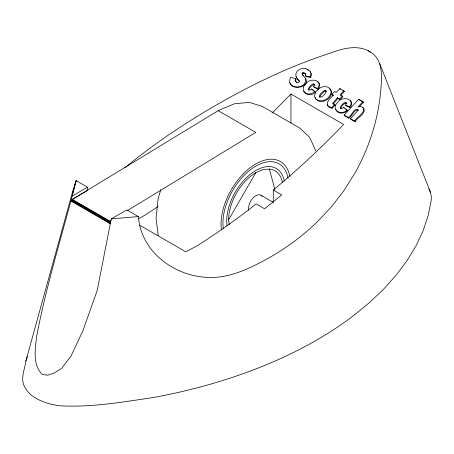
<?xml version="1.0" encoding="UTF-8"?>
<svg xmlns="http://www.w3.org/2000/svg" width="454" height="454" viewBox="0 0 454 454"><rect width="100%" height="100%" fill="white"/><g stroke="black" fill="none" stroke-linecap="round" stroke-linejoin="round"><path stroke-width="0.68" d="M319.315 96.532L319.996 94.636L322.919 91.464L325.047 90.295L326.347 91.038C325.507 93.569 322.828 97.559 319.769 97.043L319.315 96.532L319.798 97.224L320.479 95.334L323.401 92.156L324.57 91.305L326.33 91.163M302.438 74.683L302.739 73.809L303.783 73.276L305.792 74.212M314.934 85.153L313.827 84.597C311.546 85.511 309.214 87.696 308.748 90.153L308.266 89.461C308.731 86.998 311.069 84.819 313.351 83.905L314.452 84.461L313.646 86.68L314.128 87.372L318.101 89.149C320.104 86.998 320.337 82.963 317.363 81.538M346.572 103.24L345.834 103.075C343.553 103.989 341.221 106.174 340.755 108.631L340.273 107.938C340.738 105.476 343.076 103.296 345.358 102.383L346.459 102.939L345.653 105.158L346.13 105.85L350.108 107.626C351.725 105.742 352.429 102.502 350.318 100.692M125.026 167.713C138.629 156.204 153.106 145.796 167.662 135.536L186.095 123.312L205.157 111.502L226.682 99.137C259.001 81.277 292.58 65.421 327.726 53.975C340.721 49.151 356.407 43.93 369.494 51.438C383.011 58.708 382.081 75.954 380.866 88.995C378.545 118.528 369.391 147.363 354.909 173.167L343.44 191.344L331.17 207.069L317.255 221.898C300.843 237.663 282.218 251.073 262.06 261.623C245.501 270.312 227.636 278.211 208.505 277.405C174.75 276.639 140.882 251.834 138.413 216.586L126.814 209.89L111.224 218.89L97.247 290.339L82.883 330.745L71.017 356.078L61.767 368.188L54.253 373.035L47.664 375.208L42.245 374.442C32.285 364.505 35.293 348.757 36.649 336.238C45.428 290.588 58.714 245.989 70.864 201.173L76.153 180.641L87.526 187.207L87.526 190.464L71.914 199.476L71.335 200.356L71.335 201.44L72.368 201.213L70.864 201.173M340.086 99.636L337.952 98.404L333.27 104L332.788 103.302L337.475 97.712L340.086 99.636L342.855 96.628L340.245 94.704L343.848 90.794L344.331 91.487L340.727 95.402M73.173 189.715L25.838 361.146C24.868 368.869 20.969 376.775 23.585 384.572C25.203 388.953 28.239 392.585 31.831 395.508C40.071 401.728 50.286 404.565 60.399 405.825C91.458 407.516 122.512 402.074 153.14 397.551C194.806 389.946 235.734 378.12 274.613 361.253A410.915 237.238 0 0 0 353.218 315.876L369.255 302.778L383.636 289.136L396.285 275.028L407.119 260.534L416.08 245.745L423.105 230.746L428.162 215.627L431.215 200.481L431.3 196.287L430.415 192.201L379.811 63.81M73.23 191.055L76.153 180.641L74.445 185.555L72.203 196.049L87.526 187.207M160.79 189.681L158.185 198.438L156.068 218.215L158.185 235.552M299.532 81.249C295.015 78.377 294.101 71.857 299.515 69.473A7.009 5.335 -26 0 1 303.664 68.304C308.192 68.089 313.317 72.89 310.689 77.452L305.922 76.573L305.44 75.875L305.684 74.189C305.196 72.719 302.744 71.857 301.978 73.554L303.266 75.875M25.838 361.146L27.376 356.543M310.689 77.452L310.207 76.76L310.916 73.542L310.366 71.732M302.79 75.177C317.181 88.297 283.239 93.365 290.719 77.174L295.548 78.724L295.145 80.687C295.656 82.259 298.42 83.564 299.311 81.635L299.05 80.551L297.115 78.411M229.213 224.611L228.623 219.781L255.795 172.713L262.832 169.722L269.387 169.075A38.431 22.189 -60 0 1 282.479 182.741M73.287 201.763L72.271 201.985L72.271 200.901L72.856 200.021L71.335 200.356M74.734 202.195L73.213 202.529L73.213 201.44L73.792 200.566L72.271 200.901M75.171 202.847L74.155 203.074L74.155 201.985L74.734 201.105L73.213 201.44M76.107 203.392L75.097 203.613L75.097 202.529L75.676 201.65L74.155 201.985M77.56 203.823L76.039 204.158L76.039 203.074L76.618 202.195L75.097 202.529M78.497 204.368L76.976 204.703L76.976 203.613L77.56 202.739L76.039 203.074M79.439 204.907L77.918 205.242L77.918 204.158L78.497 203.279L76.976 203.613M80.381 205.452L78.86 205.787L78.86 204.703L79.439 203.823L77.918 204.158M80.812 206.105L79.802 206.332L79.802 205.242L80.381 204.368L78.86 204.703M81.754 206.649L80.744 206.876L80.744 205.787L81.323 204.907L79.802 205.242M82.696 207.194L81.68 207.416L81.68 206.332L82.265 205.452L80.744 205.787M83.638 207.739L82.622 207.96L82.622 206.876L83.201 205.997L81.68 206.332M84.58 208.278L83.564 208.505L83.564 207.416L84.143 206.542L82.622 206.876M85.517 208.823L84.506 209.044L84.506 207.96L85.085 207.081L83.564 207.416M86.459 209.368L85.443 209.589L85.443 208.505L86.027 207.626L84.506 207.96M87.401 209.907L86.385 210.134L86.385 209.044L86.964 208.17L85.443 208.505M88.848 210.344L87.327 210.679L87.327 209.589L87.906 208.709L86.385 209.044M89.279 210.996L88.269 211.218L88.269 210.134L88.848 209.254L87.327 209.589M90.732 211.428L89.211 211.763L89.211 210.679L89.79 209.799L88.269 210.134M91.668 211.973L90.147 212.307L90.147 211.218L90.732 210.344L89.211 210.679M92.61 212.512L91.089 212.847L91.089 211.763L91.668 210.883L90.147 211.218M93.047 213.17L92.031 213.391L92.031 212.307L92.61 211.428L91.089 211.763M93.984 213.709L92.974 213.936L92.974 212.847L93.552 211.973L92.031 212.307M94.926 214.254L93.91 214.481L93.91 213.391L94.494 212.512L92.974 212.847M95.868 214.799L94.852 215.02L94.852 213.936L95.431 213.057L93.91 213.391M96.81 215.344L95.794 215.565L95.794 214.481L96.373 213.601L94.852 213.936M97.752 215.883L96.736 216.11L96.736 215.02L97.315 214.146L95.794 214.481M98.688 216.427L97.678 216.649L97.678 215.565L98.257 214.685L96.736 215.02M99.63 216.972L98.614 217.194L98.614 216.11L99.199 215.23L97.678 215.565M100.572 217.511L99.557 217.738L99.557 216.649L100.135 215.775L98.614 216.11M101.514 218.056L100.499 218.283L100.499 217.194L101.077 216.314L99.557 216.649M103.904 219.032L102.383 219.367L102.962 218.488L101.441 218.822L101.441 217.738L102.019 216.859L100.499 217.194M102.383 219.367L102.383 218.283L102.962 217.404L101.441 217.738M104.84 219.577L103.319 219.912L103.319 218.822L103.904 217.948L102.383 218.283M105.782 220.116L104.261 220.451L104.261 219.367L104.84 218.488L103.319 218.822M106.219 220.775L105.203 220.996L105.203 219.912L105.782 219.032L104.261 219.367M107.155 221.314L106.145 221.541L106.145 220.451L106.724 219.577L105.203 219.912M108.097 221.858L107.082 222.085L107.082 220.996L107.666 220.116L106.145 220.451M109.039 222.403L108.024 222.625L108.024 221.541L108.602 220.661L107.082 220.996M110.152 223.85L110.072 222.925L108.966 223.169L108.966 222.085L109.545 221.206L108.024 221.541M318.101 89.149L317.618 88.456C323.923 79.808 309.48 77.311 305.678 83.928C298.079 90.845 309.622 99.023 315.445 92.117L311.705 89.024L309.361 90.193L308.266 89.461M350.108 107.626L349.625 106.934C355.93 98.285 341.487 95.788 337.685 102.405C330.081 109.391 341.391 116.468 346.969 109.902L347.452 110.594C344.387 113.886 337.555 114.453 335.812 109.556M108.966 222.085L110.487 221.751L109.857 222.596L109.857 223.68L110.129 223.595M109.857 223.68L110.106 223.345M333.378 95.766L331.834 94.46L334.609 91.453L336.204 92.372L339.808 88.57L343.848 90.794M327.459 105.294L328.923 106.486L331.602 107.626L334.638 104.329L335.12 105.022L332.084 108.319C322.862 106.287 328.849 98.853 333.429 95.38L331.834 94.46M339.603 98.944L342.373 95.936M344.132 115.038L348.32 117.455C351.067 117.143 354.949 105.651 358.473 110.373C354.239 108.268 352.043 116.916 348.803 118.153L344.614 115.736L344.132 115.038L358.734 99.193L362.922 101.611L363.404 102.303L359.307 106.752M362.922 101.611L357.917 107.048C360.164 106.026 363.132 106.69 364.165 109.102C365.039 114.601 357.253 117.484 355.102 121.785L350.914 119.368L350.431 118.676L356.98 111.57L357.99 109.681M350.431 118.676L354.619 121.093C356.776 116.792 364.556 113.909 363.682 108.41M273.291 202.427L273.291 190.033C297.994 169.58 321.438 147.612 343.633 124.47L290.946 94.052L272.105 113.057M314.962 91.424C312.244 94.029 307.528 95.175 304.526 92.383M346.969 109.902L343.712 107.507L341.368 108.671L340.273 107.938M315.774 150.91L309.571 137.193L299.702 128.045L262.072 106.315L249.212 102.349L234.236 103.83L218.164 110.662L72.368 199.442L110.004 221.172L111.213 220.434M127.546 210.486L255.795 132.392L218.164 110.662M138.436 218.794L144.548 215.349A654.64 377.961 -60 0 0 157.952 206.615M138.413 216.586L111.224 218.89M305.44 75.875L310.207 76.76M334.638 104.329L332.788 103.302M333.741 104.528L335.12 105.022M313.646 86.68L317.618 88.456M345.653 105.158L349.625 106.934M307.04 69.536L308.487 70.228M343.173 90.851L344.331 91.487M368.177 50.786L370.629 52.199M359.216 99.886L363.404 102.303M273.291 190.033L281.758 194.925L264.597 208.789L256.13 203.903L249.411 209.209A654.64 377.961 -60 0 1 197.235 245.767L185.782 251.805L139.838 225.28M260.919 195.22L272.962 202.172M329.405 88.547C336.766 95.068 322.703 105.969 316.444 99.67A7.133 5.425 -26 0 1 315.178 97.536M345.823 109.397L347.452 110.594M313.816 90.919L311.705 89.024M362.865 107.814L363.654 108.398M296.91 82.855L295.628 81.38L296.031 79.416L295.548 78.724M290.645 84.069C295.111 90.028 307.534 86.169 305.463 78.355M339.808 88.57L340.284 89.262M345.358 102.383L345.834 103.075M354.619 121.093L355.102 121.785M337.475 97.712L337.952 98.404M343.712 107.507L344.194 108.2M348.32 117.455L348.803 118.153M325.047 90.295L325.529 90.987M331.602 107.626L332.084 108.319M313.351 83.905L313.827 84.597M302.75 72.736L303.227 73.429M428.837 188.847L430.415 192.201M296.139 76.664L296.666 77.821M303.805 91.078L304.248 92.151M290.095 82.781L290.475 83.808M269.387 169.075L274.812 189.324M327.408 104.624L327.555 105.328M290.946 94.052L290.946 122.972M110.487 221.751L110.487 222.835M106.724 219.577L106.724 220.661M99.199 215.23L99.199 216.314M97.315 214.146L97.315 215.23M96.373 213.601L96.373 214.685M86.027 207.626L86.027 208.709M85.085 207.081L85.085 208.17M82.265 205.452L82.265 206.542M72.856 200.021L72.856 201.105M71.914 199.476L71.914 200.566M221.421 229.928A49.163 28.386 -60 0 1 249.649 168.133A49.163 28.386 -60 0 1 289.828 176.237M223.3 228.515A46.478 26.837 -60 0 1 249.984 170.097A46.478 26.837 -60 0 1 287.972 177.758M227.068 225.791A41.115 23.739 -60 0 1 250.744 173.95A41.115 23.739 -60 0 1 284.306 181.072M228.623 219.781A38.431 22.189 -60 0 1 255.795 172.713M248.798 210.298A10.249 5.913 -60 0 1 253.026 197.961A10.249 5.913 -60 0 1 262.072 196.287M331.176 91.765C330.66 98.444 321.449 103.66 315.967 98.978A7.133 5.425 -26 0 1 314.582 95.55L315.973 91.606L319.616 88.167A8.439 6.418 -26 0 1 322.669 86.89A7.519 5.72 -26 0 1 327.198 86.969C329.281 87.662 331.221 89.421 331.176 91.765"/></g></svg>
